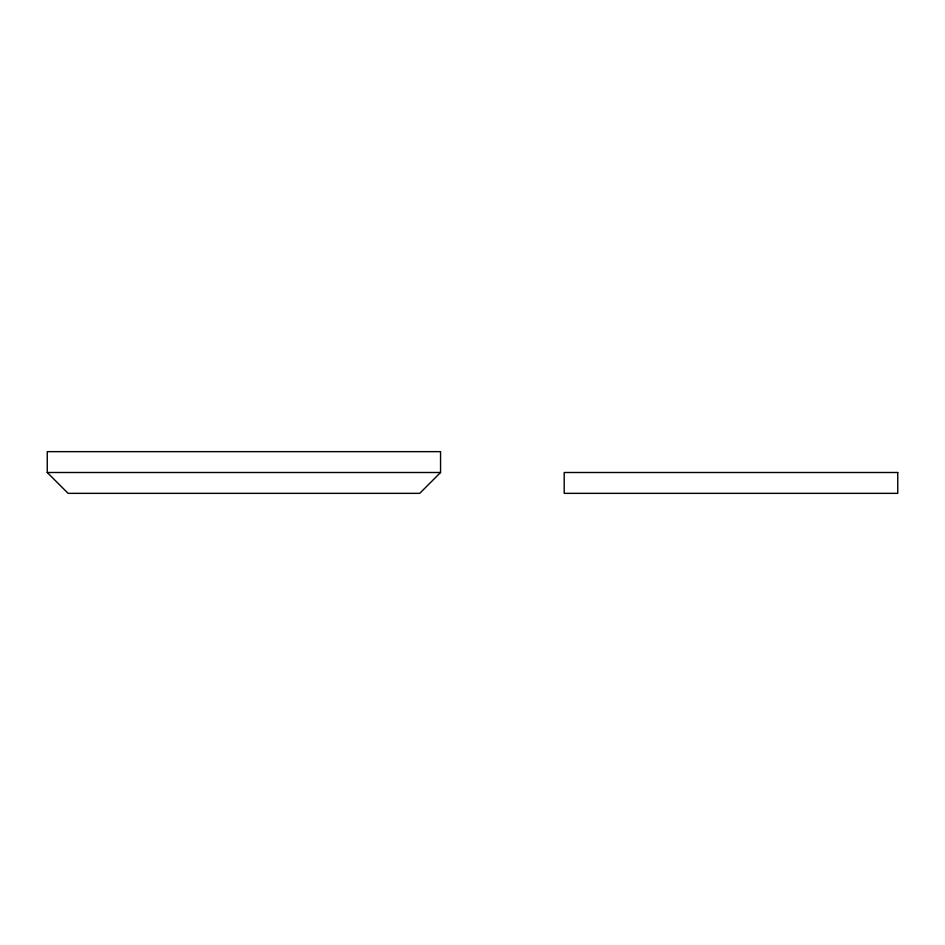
<?xml version="1.0" encoding="UTF-8"?>
<svg xmlns="http://www.w3.org/2000/svg" width="945" height="945" viewBox="0 0 945 945"><rect width="100%" height="100%" fill="white"/><g stroke="black" fill="none" stroke-linecap="round" stroke-linejoin="round"><path stroke-width="1.42" d="M440.559 472.5L419.71 493.349L68.099 493.349L47.25 472.5L47.25 451.651L440.559 451.651L440.559 472.5L47.25 472.5M897.75 472.5L564.2 472.5L564.2 493.349L897.75 493.349L897.75 472.5"/></g></svg>
